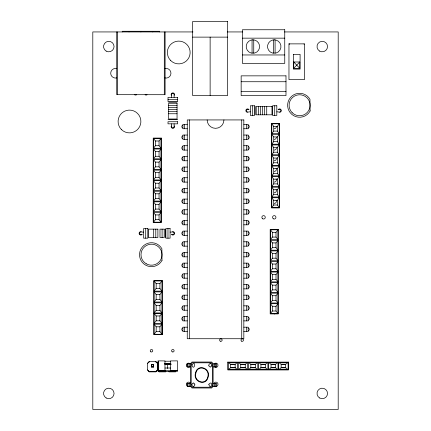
<?xml version="1.0" encoding="UTF-8"?>
<svg xmlns="http://www.w3.org/2000/svg" width="431" height="431" viewBox="0 0 431 431"><rect width="100%" height="100%" fill="white"/><g stroke="black" fill="none" stroke-linecap="round" stroke-linejoin="round"><path stroke-width="0.65" d="M293.726 68.319L293.726 61.994L299.755 61.994L299.755 68.319L293.726 68.319L299.755 61.994L299.755 62.5M208.787 365.283L209.17 364.114L210.215 363.554M211.777 365.283L211.395 366.447L210.355 367.007M191.86 384.662L192.35 383.461L193.363 383.019M194.866 384.824L194.37 386.02L193.363 386.462M153.501 148.28L155.451 145.721L155.451 140.996L153.501 138.437L161 138.437L161 148.28L153.501 148.28L153.501 138.437M161 148.28L159.05 145.721L159.05 140.996L161 138.437M153.501 158.84L155.451 156.281L155.451 151.556L153.501 148.997L161 148.997L161 158.84L153.501 158.84L153.501 148.997M161 158.84L159.05 156.281L159.05 151.556L161 148.997M153.501 169.405L155.451 166.84L155.451 162.115L153.501 159.556L161 159.556L161 169.405L153.501 169.405L153.501 159.556M161 169.405L159.05 166.84L159.05 162.115L161 159.556M153.501 179.964L155.451 177.4L155.451 172.68L153.501 170.116L161 170.116L161 179.964L153.501 179.964L153.501 170.116M161 179.964L159.05 177.4L159.05 172.68L161 170.116M153.501 190.524L155.451 187.964L155.451 183.24L153.501 180.681L161 180.681L161 190.524L153.501 190.524L153.501 180.681M161 190.524L159.05 187.964L159.05 183.24L161 180.681M153.501 201.083L155.451 198.524L155.451 193.799L153.501 191.24L161 191.24L161 201.083L153.501 201.083L153.501 191.24M161 201.083L159.05 198.524L159.05 193.799L161 191.24M153.501 211.648L155.451 209.083L155.451 204.364L153.501 201.8L161 201.8L161 211.648L153.501 211.648L153.501 201.8M161 211.648L159.05 209.083L159.05 204.364L161 201.8M153.501 222.207L155.451 219.643L155.451 214.924L153.501 212.359L161 212.359L161 222.207L153.501 222.207L153.501 212.359M161 222.207L159.05 219.643L159.05 214.924L161 212.359M271.767 133.648L273.717 131.089L273.717 126.364L271.767 123.805L279.272 123.805L279.272 133.648L271.767 133.648L271.767 123.805M279.272 133.648L277.316 131.089L277.316 126.364L279.272 123.805M271.767 144.213L273.717 141.648L273.717 136.929L271.767 134.364L279.272 134.364L279.272 144.213L271.767 144.213L271.767 134.364M279.272 144.213L277.316 141.648L277.316 136.929L279.272 134.364M271.767 154.772L273.717 152.213L273.717 147.488L271.767 144.924L279.272 144.924L279.272 154.772L271.767 154.772L271.767 144.924M279.272 154.772L277.316 152.213L277.316 147.488L279.272 144.924M271.767 165.332L273.717 162.773L273.717 158.048L271.767 155.489L279.272 155.489L279.272 165.332L271.767 165.332L271.767 155.489M279.272 165.332L277.316 162.773L277.316 158.048L279.272 155.489M271.767 175.891L273.717 173.332L273.717 168.607L271.767 166.048L279.272 166.048L279.272 175.891L271.767 175.891L271.767 166.048M279.272 175.891L277.316 173.332L277.316 168.607L279.272 166.048M271.767 186.456L273.717 183.892L273.717 179.172L271.767 176.608L279.272 176.608L279.272 186.456L271.767 186.456L271.767 176.608M279.272 186.456L277.316 183.892L277.316 179.172L279.272 176.608M271.767 197.015L273.717 194.456L273.717 189.732L271.767 187.173L279.272 187.173L279.272 197.015L271.767 197.015L271.767 187.173M279.272 197.015L277.316 194.456L277.316 189.732L279.272 187.173M271.767 207.575L273.717 205.016L273.717 200.291L271.767 197.732L279.272 197.732L279.272 207.575L271.767 207.575L271.767 197.732M279.272 207.575L277.316 205.016L277.316 200.291L279.272 197.732M270.458 239.636L272.408 237.077L272.408 232.352L270.458 229.793L277.957 229.793L277.957 239.636L270.458 239.636L270.458 229.793M277.957 239.636L276.007 237.077L276.007 232.352L277.957 229.793M270.458 250.195L272.408 247.636L272.408 242.912L270.458 240.353L277.957 240.353L277.957 250.195L270.458 250.195L270.458 240.353M277.957 250.195L276.007 247.636L276.007 242.912L277.957 240.353M270.458 260.76L272.408 258.196L272.408 253.476L270.458 250.912L277.957 250.912L277.957 260.76L270.458 260.76L270.458 250.912M277.957 260.76L276.007 258.196L276.007 253.476L277.957 250.912M270.458 271.32L272.408 268.761L272.408 264.036L270.458 261.477L277.957 261.477L277.957 271.32L270.458 271.32L270.458 261.477M277.957 271.32L276.007 268.761L276.007 264.036L277.957 261.477M270.458 281.879L272.408 279.32L272.408 274.595L270.458 272.036L277.957 272.036L277.957 281.879L270.458 281.879L270.458 272.036M277.957 281.879L276.007 279.32L276.007 274.595L277.957 272.036M270.458 292.444L272.408 289.88L272.408 285.155L270.458 282.596L277.957 282.596L277.957 292.444L270.458 292.444L270.458 282.596M277.957 292.444L276.007 289.88L276.007 285.155L277.957 282.596M270.458 303.004L272.408 300.439L272.408 295.72L270.458 293.155L277.957 293.155L277.957 303.004L270.458 303.004L270.458 293.155M277.957 303.004L276.007 300.439L276.007 295.72L277.957 293.155M270.458 313.563L272.408 311.004L272.408 306.279L270.458 303.72L277.957 303.72L277.957 313.563L270.458 313.563L270.458 303.72M277.957 313.563L276.007 311.004L276.007 306.279L277.957 303.72M159.906 283.603L161.954 280.958L154.077 280.958L154.077 291.135L161.954 291.135L161.954 280.958M154.077 291.135L156.13 288.484L156.194 283.603M161.954 291.873L159.906 294.524L159.971 299.405L156.13 299.405L154.077 302.05L161.954 302.05L161.954 291.873L154.077 291.873L154.077 302.05M161.954 302.788L159.906 305.439L159.971 310.32L156.13 310.32L154.077 312.971L161.954 312.971L161.954 302.788L154.077 302.788L154.077 312.971M159.896 315.95L161.927 313.315L154.093 313.315L154.093 323.433L161.927 323.433L161.927 313.315M154.093 323.433L156.135 320.804L156.2 315.95M161.927 324.171L159.896 326.8L159.955 331.66L156.135 331.66L154.093 334.289L161.927 334.289L161.927 324.171L154.093 324.171L154.093 334.289M151.545 364.648L151.545 366.619L153.522 366.619L153.522 364.648L153.522 367.514L151.545 367.514L151.545 364.648L153.522 364.648M213.103 386.365L211.691 387.986L191.951 387.986L190.54 386.365L190.54 363.662L191.951 362.04L211.691 362.04L213.103 363.662L213.124 386.365L216.497 386.365L216.497 383.337L213.124 383.337M155.893 371.791L157.477 370.148L157.477 363.166L155.893 361.582L149.169 361.582L147.585 363.166L147.585 370.148L149.169 371.791M157.477 363.166L158.269 362.374M147.585 369.89L149.169 371.468L155.893 371.468L157.477 369.89L158.269 370.676M147.585 363.425L149.169 361.911M228.182 369.679L230.628 367.778L235.148 367.778L237.6 369.679L237.6 362.385L228.182 362.385L228.182 369.679L237.6 369.679M238.284 369.679L240.735 367.778L245.255 367.778L247.701 369.679L247.701 362.385L238.284 362.385L238.284 369.679L247.701 369.679M248.391 369.679L250.837 367.778L255.357 367.778L257.808 369.679L257.808 362.385L248.391 362.385L248.391 369.679L257.808 369.679M258.492 369.679L260.944 367.778L265.464 367.778L267.91 369.679L267.91 362.385L258.492 362.385L258.492 369.679L267.91 369.679M268.594 369.679L271.045 367.778L275.565 367.778L278.017 369.679L278.017 362.385L268.594 362.385L268.594 369.679L278.017 369.679M278.701 369.679L281.152 367.778L285.667 367.778L288.118 369.679L288.118 362.385L278.701 362.385L278.701 369.679L288.118 369.679M237.6 362.385L235.148 364.281L230.628 364.281L228.182 362.385M247.701 362.385L245.255 364.281L240.735 364.281L238.284 362.385M257.808 362.385L255.357 364.281L250.837 364.281L248.391 362.385M267.91 362.385L265.464 364.281L260.944 364.281L258.492 362.385M278.017 362.385L275.565 364.281L271.045 364.281L268.594 362.385M288.118 362.385L285.667 364.281L281.152 364.281L278.701 362.385M170.509 361.21L164.965 361.21M170.509 363.829L164.965 363.829M170.509 368.026L164.965 368.026M192.975 31.937L92.8 31.937L92.8 409.45L338.2 409.45L338.2 31.937L284.412 31.937M227.266 31.937L242.728 31.937M192.609 37.125L227.649 37.125M242.394 38.154L284.751 38.154M242.394 54.963L284.751 54.963M241.155 81.734L285.99 81.734M241.155 91.399L285.99 91.399M168.015 99.464L177.68 99.464M168.645 102.195L177.049 102.195M168.645 105.347L177.049 105.347M168.645 107.448L177.049 107.448M168.645 109.549L177.049 109.549M168.645 111.651L177.049 111.651M248.822 111.861L250.336 111.861M276.81 111.861L278.318 111.861M168.645 113.752L177.049 113.752M168.015 119.635L177.68 119.635M187.259 124.37L182.938 124.37L182.938 128.74L187.259 128.74M243.827 124.37L248.148 124.37L248.148 128.74L243.827 128.74M273.717 126.364L277.316 126.364M273.717 131.089L277.316 131.089M187.259 135.043L182.938 135.043L182.938 139.412L187.259 139.412M243.827 135.043L248.148 135.043L248.148 139.412L243.827 139.412M273.717 136.929L277.316 136.929M155.451 140.996L159.05 140.996M273.717 141.648L277.316 141.648M155.451 145.721L159.05 145.721M187.259 145.716L182.938 145.716L182.938 150.085L187.259 150.085M243.827 145.716L248.148 145.716L248.148 150.085L243.827 150.085M273.717 147.488L277.316 147.488M155.451 151.556L159.05 151.556M273.717 152.213L277.316 152.213M155.451 156.281L159.05 156.281M187.259 156.388L182.938 156.388L182.938 160.758L187.259 160.758M243.827 156.388L248.148 156.388L248.148 160.758L243.827 160.758M273.717 158.048L277.316 158.048M155.451 162.115L159.05 162.115M273.717 162.773L277.316 162.773M155.451 166.84L159.05 166.84M187.259 167.061L182.938 167.061L182.938 171.43L187.259 171.43M243.827 167.077L248.148 167.077L248.148 171.446L243.827 171.446M273.717 168.607L277.316 168.607M155.451 172.68L159.05 172.68M273.717 173.332L277.316 173.332M155.451 177.4L159.05 177.4M187.259 177.734L182.938 177.734L182.938 182.103L187.259 182.103M243.827 177.75L248.148 177.75L248.148 182.119L243.827 182.119M273.717 179.172L277.316 179.172M155.451 183.24L159.05 183.24M273.717 183.892L277.316 183.892M155.451 187.964L159.05 187.964M187.259 188.422L182.938 188.422L182.938 192.792L187.259 192.792M243.827 188.422L248.148 188.422L248.148 192.792L243.827 192.792M273.717 189.732L277.316 189.732M155.451 193.799L159.05 193.799M273.717 194.456L277.316 194.456M155.451 198.524L159.05 198.524M187.259 199.095L182.938 199.095L182.938 203.464L187.259 203.464M243.827 199.095L248.148 199.095L248.148 203.464L243.827 203.464M273.717 200.291L277.316 200.291M155.451 204.364L159.05 204.364M273.717 205.016L277.316 205.016M155.451 209.083L159.05 209.083M187.259 209.768L182.938 209.768L182.938 214.137L187.259 214.137M243.827 209.768L248.148 209.768L248.148 214.137L243.827 214.137M155.451 214.924L159.05 214.924M155.451 219.643L159.05 219.643M187.259 220.44L182.938 220.44L182.938 224.81L187.259 224.81M243.827 220.44L248.148 220.44L248.148 224.81L243.827 224.81M187.259 231.113L182.938 231.113L182.938 235.488L187.259 235.488M243.827 231.113L248.148 231.113L248.148 235.488L243.827 235.488M142.09 232.083L143.604 232.083M170.078 232.083L171.586 232.083M272.408 232.352L276.007 232.352M272.408 237.077L276.007 237.077M187.259 241.786L182.938 241.786L182.938 246.16L187.259 246.16M243.827 241.786L248.148 241.786L248.148 246.16L243.827 246.16M272.408 242.912L276.007 242.912M272.408 247.636L276.007 247.636M187.259 252.464L182.938 252.464L182.938 256.833L187.259 256.833M243.827 252.464L248.148 252.464L248.148 256.833L243.827 256.833M272.408 253.476L276.007 253.476M272.408 258.196L276.007 258.196M187.259 263.136L182.938 263.136L182.938 267.506L187.259 267.506M243.827 263.136L248.148 263.136L248.148 267.506L243.827 267.506M272.408 264.036L276.007 264.036M272.408 268.761L276.007 268.761M187.259 273.809L182.938 273.809L182.938 278.178L187.259 278.178M243.827 273.82L248.148 273.82L248.148 278.194L243.827 278.194M272.408 274.595L276.007 274.595M272.408 279.32L276.007 279.32M187.259 284.482L182.938 284.482L182.938 288.851L187.259 288.851M243.827 284.498L248.148 284.498L248.148 288.867L243.827 288.867M272.408 285.155L276.007 285.155M156.13 288.484L159.971 288.484M272.408 289.88L276.007 289.88M159.971 294.524L156.13 294.524L154.077 291.873M187.259 295.17L182.938 295.17L182.938 299.54L187.259 299.54M243.827 295.17L248.148 295.17L248.148 299.54L243.827 299.54M272.408 295.72L276.007 295.72M272.408 300.439L276.007 300.439M154.077 302.788L156.13 305.439L159.971 305.439M187.259 305.843L182.938 305.843L182.938 310.212L187.259 310.212M243.827 305.843L248.148 305.843L248.148 310.212L243.827 310.212M272.408 306.279L276.007 306.279M272.408 311.004L276.007 311.004M153.792 313.337L162.309 313.337M187.259 316.516L182.938 316.516L182.938 320.885L187.259 320.885M243.827 316.516L248.148 316.516L248.148 320.885L243.827 320.885M156.135 320.804L159.955 320.804M159.955 326.8L156.135 326.8L154.093 324.171M187.259 327.188L182.938 327.188L182.938 331.558L187.259 331.558M243.827 327.188L248.148 327.188L248.148 331.558L243.827 331.558M227.837 362.121L288.463 362.121M164.965 363.586L170.509 363.586M164.965 363.662L170.509 363.662M190.518 363.769L187.146 363.769L187.146 366.797L190.518 366.797M213.124 363.877L216.497 363.877L216.497 366.905L213.124 366.905M164.965 363.985L170.509 363.985M164.771 364.055L171.199 364.055M165.051 364.475L171.096 364.475M151.793 364.836L153.274 364.836M151.793 366.312L153.274 366.312M230.628 367.718L235.148 367.718M240.735 367.718L245.255 367.718M250.837 367.718L255.357 367.718M260.944 367.718L265.464 367.718M271.045 367.718L275.565 367.718M281.152 367.718L285.667 367.718M157.988 370.213L158.387 370.213L158.387 361.361M157.988 370.412L164.965 370.412M170.509 370.412L177.486 370.412M157.988 370.515L164.965 370.515M170.509 370.515L177.486 370.515M157.988 370.612L164.965 370.612M170.509 370.612L177.486 370.612M190.518 383.337L187.146 383.337L187.146 385.756M187.146 386.365L190.518 386.365M210.285 363.559L211.298 364.001L211.788 365.202M210.285 367.002L209.272 366.56L208.782 365.364M193.433 383.014L194.473 383.579L194.855 384.743M193.287 386.472L192.248 385.907L191.865 384.743M155.893 361.911L157.083 363.047M299.755 68.319L293.726 61.994L293.726 62.5M157.477 370.148L159.061 371.791M154.077 280.958L156.13 283.603L159.971 283.603L159.906 288.484L161.954 291.135M154.093 313.315L156.135 315.95L159.955 315.95L159.896 320.804L161.927 323.433M159.906 299.405L161.954 302.05M159.906 310.32L161.954 312.971M159.896 331.66L161.927 334.289M304.092 43.87L304.092 44.291M289.384 43.87L289.384 44.291M288.463 362.056L288.463 369.943L227.837 369.943L227.837 362.056M285.667 367.778L285.667 364.222L281.152 364.222L281.152 367.778M275.565 367.778L275.565 364.222L271.045 364.222L271.045 367.778M275.086 39.948L275.086 53.175M274.709 105.767L274.709 115.433M274.606 313.391L274.606 313.919M274.208 313.391L274.208 313.919M273.405 39.948L273.405 53.175M266.724 106.398L266.724 114.802M265.464 367.778L265.464 364.222L260.944 364.222L260.944 367.778M264.623 106.398L264.623 114.802M262.522 106.398L262.522 114.802M260.421 106.398L260.421 114.802M258.32 106.398L258.32 114.802M255.357 367.778L255.357 364.222L250.837 364.222L250.837 367.778M255.168 106.398L255.168 114.802M253.74 39.948L253.74 53.175M252.437 105.767L252.437 115.433M252.06 39.948L252.06 53.175M246.467 124.37L246.467 128.74M246.467 135.043L246.467 139.412M246.467 145.716L246.467 150.085M246.467 156.388L246.467 160.758M246.467 167.077L246.467 171.446M246.467 177.75L246.467 182.119M246.467 188.422L246.467 192.792M246.467 199.095L246.467 203.464M246.467 209.768L246.467 214.137M246.467 220.44L246.467 224.81M246.467 231.113L246.467 235.488M246.467 241.786L246.467 246.16M246.467 252.464L246.467 256.833M246.467 263.136L246.467 267.506M246.467 273.82L246.467 278.194M246.467 284.498L246.467 288.867M246.467 295.17L246.467 299.54M246.467 305.843L246.467 310.212M246.467 316.516L246.467 320.885M246.467 327.188L246.467 331.558M245.255 367.778L245.255 364.222L240.735 364.222L240.735 367.778M241.726 119.931L241.726 338.728M235.148 367.778L235.148 364.222L230.628 364.222L230.628 367.778M215.732 363.877L215.732 366.905M215.732 383.337L215.732 386.365M214.412 363.877L214.412 366.905M214.412 383.337L214.412 386.365M210.129 37.125L210.129 95.526M189.36 119.931L189.36 338.728M189.225 363.769L189.225 366.797M189.225 383.337L189.225 386.365M187.911 363.769L187.911 366.797M187.911 383.337L187.911 386.365M184.619 124.37L184.619 128.74M184.619 135.043L184.619 139.412M184.619 145.716L184.619 150.085M184.619 156.388L184.619 160.758M184.619 167.061L184.619 171.43M184.619 177.734L184.619 182.103M184.619 188.422L184.619 192.792M184.619 199.095L184.619 203.464M184.619 209.768L184.619 214.137M184.619 220.44L184.619 224.81M184.619 231.113L184.619 235.488M184.619 241.786L184.619 246.16M184.619 252.464L184.619 256.833M184.619 263.136L184.619 267.506M184.619 273.809L184.619 278.178M184.619 284.482L184.619 288.851M184.619 295.17L184.619 299.54M184.619 305.843L184.619 310.212M184.619 316.516L184.619 320.885M184.619 327.188L184.619 331.558M174.108 95.849L174.108 97.363M174.108 123.837L174.108 125.351M171.586 95.849L171.586 97.363M171.586 123.837L171.586 125.351M167.977 228.511L167.977 238.176M167.368 364.513L167.368 368.543M165.245 229.141L165.245 237.546M165.1 31.937L165.1 94.701L116.731 94.68L116.731 31.937M164.303 31.937L164.303 94.701M162.212 312.949L162.212 334.655M162.094 229.141L162.094 237.546M159.583 31.937L159.583 31.269L122.253 31.269L122.253 31.937M156.194 294.524L156.13 299.405M156.13 305.439L156.194 310.32M156.2 326.8L156.135 331.66M155.893 361.582L155.893 361.981M155.893 371.468L155.893 371.867L149.169 371.867L149.169 371.468M155.79 229.141L155.79 237.546M153.689 229.141L153.689 237.546M152.811 31.269L152.811 31.937M149.169 361.582L149.169 361.981M145.705 228.511L145.705 238.176M140.915 31.269L140.915 31.937M129.02 31.269L129.02 31.937M117.528 31.937L117.528 94.701M248.412 221.189A1.708 1.708 0 0 1 248.412 224.147M248.412 199.844A1.708 1.708 0 0 1 248.412 202.802M248.412 210.517A1.708 1.708 0 0 1 248.412 213.474M248.412 231.862A1.708 1.708 0 0 1 248.412 234.82M248.412 178.499A1.708 1.708 0 0 1 248.412 181.451M248.412 189.171A1.708 1.708 0 0 1 248.412 192.129M248.412 167.826A1.708 1.708 0 0 1 248.412 170.778M248.412 135.808A1.708 1.708 0 0 1 248.412 138.76M248.412 157.153A1.708 1.708 0 0 1 248.412 160.106M248.412 125.13A1.708 1.708 0 0 1 248.412 128.088M248.412 146.481A1.708 1.708 0 0 1 248.412 149.433M276.379 137.284A2.133 2.133 0 0 1 274.245 139.418M276.379 126.612A2.133 2.133 0 0 1 274.245 128.745M276.379 147.957A2.133 2.133 0 0 1 274.245 150.09M276.379 158.63A2.133 2.133 0 0 1 274.245 160.763M276.093 168.235A2.133 2.133 0 0 1 274.245 171.436M276.093 178.908A2.133 2.133 0 0 1 274.245 182.108M276.093 189.581A2.133 2.133 0 0 1 274.245 192.786M276.093 200.253A2.133 2.133 0 0 1 274.245 203.459M248.412 242.54A1.708 1.708 0 0 1 248.412 245.492M248.412 253.212A1.708 1.708 0 0 1 248.412 256.165M248.412 263.885A1.708 1.708 0 0 1 248.412 266.837M116.785 77.914A4.833 4.833 0 0 1 110.702 73.243A4.833 4.833 0 0 1 116.785 68.577M136.573 94.766A1.993 1.993 0 0 1 134.58 94.766M147.079 94.766A1.993 1.993 0 0 1 145.085 94.766M164.874 68.577A4.833 4.833 0 0 1 170.956 73.243A4.833 4.833 0 0 1 164.874 77.914M278.103 109.749A1.708 1.708 0 0 1 280.436 109.124A1.708 1.708 0 0 1 281.06 111.451A1.708 1.708 0 0 1 278.728 112.076M248.412 112.076A1.708 1.708 0 0 1 246.085 111.451A1.708 1.708 0 0 1 246.71 109.124A1.708 1.708 0 0 1 249.037 109.749M174.329 125.755A1.708 1.708 0 0 1 172.847 128.314A1.708 1.708 0 0 1 171.371 125.755M171.371 95.445A1.708 1.708 0 0 1 172.847 92.886A1.708 1.708 0 0 1 174.329 95.445M142.305 234.195A1.708 1.708 0 0 1 139.978 234.82A1.708 1.708 0 0 1 139.353 232.487A1.708 1.708 0 0 1 141.68 231.862M171.996 231.862A1.708 1.708 0 0 1 174.329 232.487A1.708 1.708 0 0 1 173.704 234.82A1.708 1.708 0 0 1 171.371 234.195M214.013 383.197A2.133 2.133 0 0 1 216.928 382.416A2.133 2.133 0 0 1 217.709 385.33A2.133 2.133 0 0 1 214.794 386.111M189.608 386.111A2.133 2.133 0 0 1 186.693 385.33A2.133 2.133 0 0 1 187.474 382.416A2.133 2.133 0 0 1 190.389 383.197M214.794 363.414A2.133 2.133 0 0 1 217.994 365.262A2.133 2.133 0 0 1 214.794 367.11M189.608 367.11A2.133 2.133 0 0 1 186.407 365.262A2.133 2.133 0 0 1 189.608 363.414M182.669 128.088A1.708 1.708 0 0 1 182.669 125.13M182.669 138.76A1.708 1.708 0 0 1 182.669 135.808M182.669 149.433A1.708 1.708 0 0 1 182.669 146.481M182.669 160.106A1.708 1.708 0 0 1 182.669 157.153M182.669 170.778A1.708 1.708 0 0 1 182.669 167.826M182.669 181.451A1.708 1.708 0 0 1 182.669 178.499M182.669 192.129A1.708 1.708 0 0 1 182.669 189.171M182.669 202.802A1.708 1.708 0 0 1 182.669 199.844M182.669 213.474A1.708 1.708 0 0 1 182.669 210.517M182.669 224.147A1.708 1.708 0 0 1 182.669 221.189M182.669 234.82A1.708 1.708 0 0 1 182.669 231.862M182.669 245.492A1.708 1.708 0 0 1 182.669 242.54M182.669 256.165A1.708 1.708 0 0 1 182.669 253.212M182.669 266.837A1.708 1.708 0 0 1 182.669 263.885M182.669 277.51A1.708 1.708 0 0 1 182.669 274.558M182.669 288.188A1.708 1.708 0 0 1 182.669 285.23M182.669 298.861A1.708 1.708 0 0 1 182.669 295.903M182.669 309.533A1.708 1.708 0 0 1 182.669 306.576M182.669 320.206A1.708 1.708 0 0 1 182.669 317.248M182.669 330.879A1.708 1.708 0 0 1 182.669 327.921M248.412 327.921A1.708 1.708 0 0 1 248.412 330.879M248.412 317.248A1.708 1.708 0 0 1 248.412 320.206M248.412 306.576A1.708 1.708 0 0 1 248.412 309.533M248.412 295.903A1.708 1.708 0 0 1 248.412 298.861M248.412 285.23A1.708 1.708 0 0 1 248.412 288.188M248.412 274.558A1.708 1.708 0 0 1 248.412 277.51M141.724 234.232A1.261 1.261 0 0 1 139.612 233.667A1.261 1.261 0 0 1 141.158 232.126M172.524 232.126A1.261 1.261 0 0 1 174.065 233.667A1.261 1.261 0 0 1 171.958 234.232M173.941 125.981A1.261 1.261 0 0 1 172.847 127.872A1.261 1.261 0 0 1 171.759 125.981M171.759 95.219A1.261 1.261 0 0 1 172.847 93.328A1.261 1.261 0 0 1 173.941 95.219M278.69 109.711A1.261 1.261 0 0 1 280.748 110.115A1.261 1.261 0 0 1 279.579 111.861M247.561 111.861A1.261 1.261 0 0 1 246.397 110.115A1.261 1.261 0 0 1 248.455 109.711M223.948 119.931A8.404 8.404 0 0 1 215.543 128.33A8.404 8.404 0 0 1 207.139 119.931M288.964 43.87L288.964 79.59L304.512 79.59L304.512 43.87L288.964 43.87M293.376 54.376L293.376 69.084L300.1 69.084L300.1 54.376L293.376 54.376M191.908 364.836C193.923 372.265 197.01 359.567 191.908 364.836M195.464 373.052C192.797 381.92 206.066 386.79 208.178 376.969C210.845 368.101 197.576 363.231 195.464 373.052M195.83 373.165C193.314 381.527 205.824 386.117 207.817 376.861C210.333 368.5 197.818 363.904 195.83 373.165M208.83 384.296C210.845 391.725 213.932 379.027 208.83 384.296M162.008 260.351L161.873 260.674A11.976 11.976 0 0 1 143.803 263.864A11.976 11.976 0 0 1 143.803 245.514A11.976 11.976 0 0 1 161.873 248.698L162.008 260.351M310.099 110.929L309.964 111.252A11.976 11.976 0 0 1 291.9 114.436A11.976 11.976 0 0 1 291.9 96.091A11.976 11.976 0 0 1 309.964 99.275L310.099 110.929M212.44 385.934L211.319 387.227L192.323 387.227L191.197 385.934L191.197 364.093L192.323 362.8L211.319 362.8L212.44 364.087L212.44 385.934M170.509 370.703L164.965 370.703L164.965 360.925L157.988 360.866L157.988 371.35L177.486 371.35L177.486 360.866L170.509 360.925L170.509 370.703M252.9 39.835L251.16 40.067A6.724 6.724 0 0 0 251.16 53.056L254.64 53.056A6.724 6.724 0 0 0 254.64 40.067L252.9 39.835M274.245 39.835L272.505 40.067A6.724 6.724 0 0 0 272.505 53.056L275.985 53.056A6.724 6.724 0 0 0 275.985 40.067L274.245 39.835M227.649 21.55L192.609 21.55L192.609 95.526L227.649 95.526L227.649 21.55M284.751 29.755L242.394 29.755L242.394 63.368L284.751 63.368L284.751 29.755M285.99 75.851L241.155 75.851L241.155 95.601L285.99 95.601L285.99 75.851M177.68 97.363L168.015 97.363L168.015 101.565L177.68 101.565L177.68 97.363M177.049 103.246L168.645 103.246L168.645 119.004L177.049 119.004L177.049 103.246M254.538 105.767L250.336 105.767L250.336 115.433L254.538 115.433L254.538 105.767M276.81 105.767L272.607 105.767L272.607 115.433L276.81 115.433L276.81 105.767M271.977 106.398L256.219 106.398L256.219 114.802L271.977 114.802L271.977 106.398M243.827 119.931L187.259 119.931L187.259 338.728L243.827 338.728L243.827 119.931M177.68 121.736L168.015 121.736L168.015 123.837L177.68 123.837L177.68 121.736M279.541 123.449L271.498 123.449L271.498 207.936L279.541 207.936L279.541 123.449M161.275 138.076L153.226 138.076L153.226 222.563L161.275 222.563L161.275 138.076M147.806 228.511L143.604 228.511L143.604 238.176L147.806 238.176L147.806 228.511M170.078 228.511L165.876 228.511L165.876 238.176L170.078 238.176L170.078 228.511M157.891 229.141L148.436 229.141L148.436 237.546L157.891 237.546L157.891 229.141M164.195 229.141L159.993 229.141L159.993 237.546L164.195 237.546L164.195 229.141M278.227 229.432L270.183 229.432L270.183 313.919L278.227 313.919L278.227 229.432M162.309 280.586L153.792 280.586L153.808 334.655L162.282 334.655L162.309 280.586M165.784 371.468L159.061 371.468L159.061 371.867L165.784 371.867L165.784 371.468M175.676 371.468L168.952 371.468L168.952 371.867L175.676 371.867L175.676 371.468M170.687 60.545A11.395 11.395 0 0 0 189.748 55.437A11.395 11.395 0 0 0 175.794 41.484A11.395 11.395 0 0 0 170.687 60.545M121.434 129.548A11.395 11.395 0 0 0 140.495 124.44A11.395 11.395 0 0 0 126.542 110.487A11.395 11.395 0 0 0 121.434 129.548M220.246 341.163A1.261 1.261 0 0 0 222.137 340.075A1.261 1.261 0 0 0 220.246 338.981A1.261 1.261 0 0 0 220.246 341.163M241.597 341.163A1.261 1.261 0 0 0 243.488 340.075A1.261 1.261 0 0 0 241.597 338.981A1.261 1.261 0 0 0 241.597 341.163M172.217 351.841A1.261 1.261 0 0 0 174.108 350.748A1.261 1.261 0 0 0 172.217 349.654A1.261 1.261 0 0 0 172.217 351.841M150.872 351.841A1.261 1.261 0 0 0 152.763 350.748A1.261 1.261 0 0 0 150.872 349.654A1.261 1.261 0 0 0 150.872 351.841M319.646 51.111A5.253 5.253 0 0 0 327.528 46.559A5.253 5.253 0 0 0 319.646 42.012A5.253 5.253 0 0 0 319.646 51.111M319.646 397.991A5.253 5.253 0 0 0 327.528 393.438A5.253 5.253 0 0 0 319.646 388.891A5.253 5.253 0 0 0 319.646 397.991M106.182 397.991A5.253 5.253 0 0 0 114.064 393.438A5.253 5.253 0 0 0 106.182 388.891A5.253 5.253 0 0 0 106.182 397.991M106.182 51.111A5.253 5.253 0 0 0 114.064 46.559A5.253 5.253 0 0 0 106.182 42.012A5.253 5.253 0 0 0 106.182 51.111M262.716 218.808A1.708 1.708 0 0 0 265.275 217.332A1.708 1.708 0 0 0 262.716 215.856A1.708 1.708 0 0 0 262.716 218.808M273.394 218.808A1.708 1.708 0 0 0 275.953 217.332A1.708 1.708 0 0 0 273.394 215.856A1.708 1.708 0 0 0 273.394 218.808M146.249 263.788A10.506 10.506 0 0 0 162.008 254.689A10.506 10.506 0 0 0 146.249 245.589A10.506 10.506 0 0 0 146.249 263.788M292.17 112.69A10.506 10.506 0 0 0 309.744 107.982A10.506 10.506 0 0 0 296.878 95.116A10.506 10.506 0 0 0 292.17 112.69"/></g></svg>
